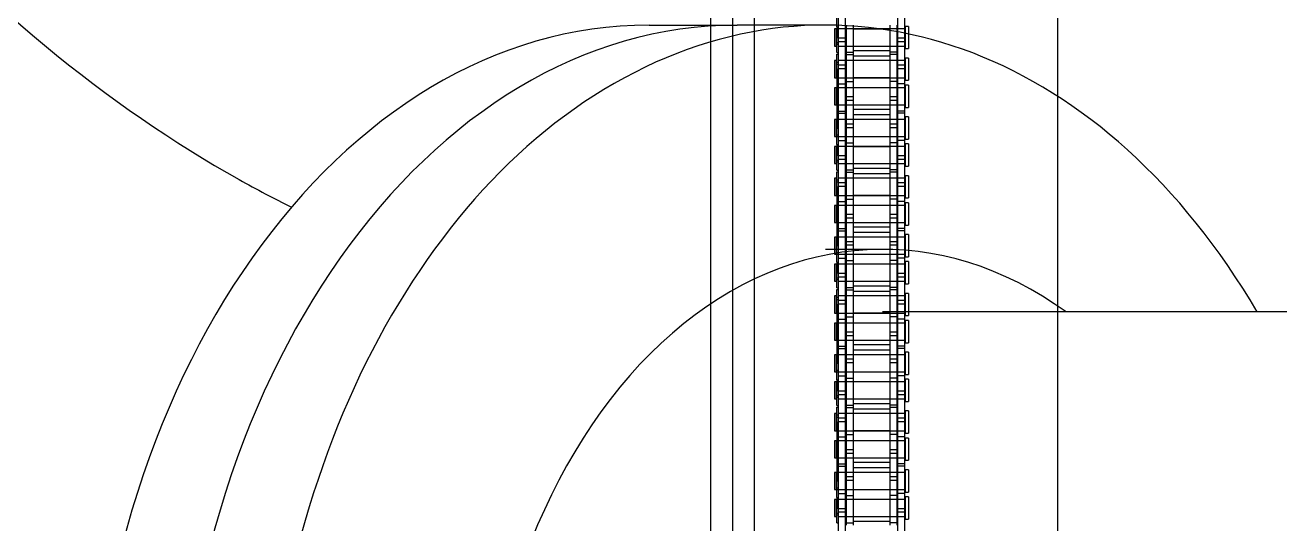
# Model space of a CAD drawing. Header units: metres. Extents: x 0 to 63075, y 0 to 44550.
# Drawn here: x 13746.7 to 14017.7, y 27577.7 to 27685.4 of the extents above; entities that cross this region are included whole.
import ezdxf

# ---------------------------------------------------------------- set-up
doc = ezdxf.new("R2010")
doc.units = ezdxf.units.M
doc.header["$LTSCALE"] = 75
doc.linetypes.add('HIDDEN2', pattern=[4.7625, 3.175, -1.5875])
for name, color, linetype in [('SDM', 7, 'Continuous'), ('SL1', 8, 'Continuous'), ('SL4', 4, 'Continuous'), ('ST1', 7, 'HIDDEN2')]:
    doc.layers.add(name, color=color, linetype=linetype)

# ---------------------------------------------------------------- blocks, each defined once
blk = doc.blocks.new('A$C52ce5e24')
at = {"layer": 'SL1'}
for p, q in [((5621.95, 6133.86), (5640.98, 6133.86)), ((5660.02, 6133.86), (5640.98, 6133.86)), ((5672.38, 6085.45), (5660.02, 6085.45)), ((6234.22, 6071.95), (5672.38, 6071.95))]:
    blk.add_line(p, q, dxfattribs=at)
for centre, major_axis, start_param, end_param in [((5660.02, 5962.41), (0, 171.45), 5.405442, 7.853982), ((5621.95, 5962.41), (0, -171.45), 3.141593, 6.283185), ((5640.98, 5962.41), (0, 171.45), 0, 1.570796), ((5640.98, 5962.41), (0, -171.45), 3.141593, 6.283185), ((5672.38, 5962.41), (0, 123.04), 5.810341, 7.853982)]:
    blk.add_ellipse(centre, major_axis=major_axis, ratio=0.707107, start_param=start_param, end_param=end_param, dxfattribs=at)
for points, knots in [([(5100.36, 6545.5), (5101.82, 6481.37), (5109.69, 6417.48), (5123.83, 6355.93), (5139.58, 6287.37), (5163.11, 6221.73), (5193.92, 6161.75), (5224.73, 6101.77), (5262.84, 6047.44), (5307.5, 6001.56), (5352.15, 5955.68), (5403.45, 5918.25), (5459.51, 5892.49), (5479.13, 5883.48), (5499.31, 5875.89), (5519.9, 5869.86)], [4.744504, 4.744504, 4.744504, 4.744504, 5.026548, 5.026548, 5.026548, 5.340708, 5.340708, 5.340708, 5.654867, 5.654867, 5.654867, 5.969026, 5.969026, 5.969026, 6.078965, 6.078965, 6.078965, 6.078965]), ([(5319.51, 6545.5), (5320.83, 6500.55), (5326.25, 6455.91), (5335.48, 6413.32), (5346.19, 6363.93), (5362.03, 6317.33), (5381.8, 6275.95), (5401.54, 6234.63), (5425.18, 6198.54), (5450.8, 6169.21), (5477.02, 6139.2), (5505.23, 6116.3), (5533.39, 6100.52), (5537.17, 6098.41), (5540.94, 6096.42), (5544.71, 6094.55)], [4.753943, 4.753943, 4.753943, 4.753943, 5.009809, 5.009809, 5.009809, 5.306543, 5.306543, 5.306543, 5.602775, 5.602775, 5.602775, 5.905891, 5.905891, 5.905891, 5.946475, 5.946475, 5.946475, 5.946475])]:
    blk.add_open_spline(points, degree=3, knots=knots, dxfattribs=at)
blk = doc.blocks.new('A$Cb6dca9d5')
at = {"layer": 'SL4'}
for p, q in [((48.23, 1004.76), (48.23, 54.76)), ((57.76, 215), (57.76, 1004.76)), ((123.23, 215.01), (123.23, 1004.76))]:
    blk.add_line(p, q, dxfattribs=at)
at = {"layer": 'ST1'}
for p, q in [((53, 1004.76), (53, 4.76)), ((57.76, 215), (57.76, 1004.76)), ((75.84, 951.95), (75.84, 942.86)), ((77.36, 951.95), (77.36, 942.86)), ((88.64, 951.95), (88.64, 942.86)), ((90.16, 951.95), (90.16, 942.86)), ((75.51, 945.22), (75.51, 948.78)), ((75, 944.77), (75, 941.08)), ((75.47, 944.77), (75, 944.77)), ((75.47, 941.08), (75.47, 944.77)), ((75.84, 944.4), (75.47, 944.4)), ((75.51, 945.22), (75.51, 942.93)), ((75.51, 945.22), (75.84, 945.22)), ((75.51, 944.55), (75.84, 944.55)), ((77.36, 944.77), (75.84, 944.77)), ((90.34, 944.77), (75.84, 944.77)), ((77.52, 945.6), (77.52, 939.25)), ((79.03, 944.77), (77.52, 944.77)), ((79.03, 944.82), (86.96, 944.82)), ((86.96, 944.77), (79.03, 944.77)), ((79.03, 945.6), (79.03, 939.25)), ((86.96, 945.6), (86.96, 939.25)), ((88.49, 944.77), (86.96, 944.77)), ((88.49, 945.6), (88.49, 939.25)), ((90.16, 944.77), (88.64, 944.77)), ((90.34, 940.53), (90.34, 945.33)), ((91, 945.33), (90.34, 945.33)), ((91, 945.33), (91, 940.53)), ((75, 941.08), (75.47, 941.08)), ((75.47, 941.45), (75.84, 941.45)), ((75.51, 942.93), (75.84, 942.93)), ((75.51, 939.7), (75.51, 942.93)), ((75.51, 941.82), (75.84, 941.82)), ((75.84, 942.86), (75.84, 942)), ((75.84, 942.86), (77.36, 942.86)), ((75.84, 942), (75.84, 932.9)), ((77.36, 942), (75.84, 942)), ((75.84, 941.08), (77.36, 941.08)), ((75.84, 941.08), (90.34, 941.08)), ((77.36, 942.86), (77.36, 942)), ((77.36, 942), (77.36, 932.9)), ((77.52, 941.08), (79.03, 941.08)), ((79.03, 941.08), (86.96, 941.08)), ((86.96, 941.08), (88.49, 941.08)), ((88.64, 942.86), (88.64, 942)), ((88.64, 942.86), (90.16, 942.86)), ((88.64, 942), (88.64, 932.9)), ((90.16, 942), (88.64, 942)), ((88.64, 941.08), (90.16, 941.08)), ((90.16, 942.86), (90.16, 942)), ((90.16, 942), (90.16, 932.9)), ((90.34, 940.53), (91, 940.53)), ((75, 937.92), (75, 934.23)), ((75.47, 937.92), (75, 937.92)), ((75.47, 934.23), (75.47, 937.92)), ((75.51, 939.7), (75.84, 939.7)), ((75.51, 939.31), (75.84, 939.31)), ((75.51, 936.08), (75.51, 939.31)), ((77.36, 937.92), (75.84, 937.92)), ((90.34, 937.92), (75.84, 937.92)), ((77.52, 939.75), (79.03, 939.75)), ((77.52, 939.25), (79.03, 939.25)), ((77.52, 939.25), (77.52, 930.16)), ((79.03, 937.92), (77.52, 937.92)), ((86.96, 940.04), (79.03, 940.04)), ((79.03, 938.97), (86.96, 938.97)), ((86.96, 937.92), (79.03, 937.92)), ((79.03, 939.25), (79.03, 930.16)), ((88.49, 939.75), (86.96, 939.75)), ((88.49, 939.25), (86.96, 939.25)), ((86.96, 939.25), (86.96, 930.16)), ((88.49, 937.92), (86.96, 937.92)), ((88.49, 939.25), (88.49, 930.16)), ((90.16, 937.92), (88.64, 937.92)), ((90.34, 933.68), (90.34, 938.48)), ((91, 938.48), (90.34, 938.48)), ((91, 938.48), (91, 933.68)), ((75.84, 937.55), (75.47, 937.55)), ((75.51, 937.18), (75.84, 937.18)), ((75.51, 936.08), (75.84, 936.08)), ((75.51, 936.08), (75.51, 923.38)), ((75.84, 937.01), (77.36, 937.01)), ((77.36, 936.15), (75.84, 936.15)), ((88.64, 937.01), (90.16, 937.01)), ((90.16, 936.15), (88.64, 936.15)), ((75, 934.23), (75.47, 934.23)), ((75.47, 934.6), (75.84, 934.6)), ((75.51, 934.46), (75.84, 934.46)), ((75.84, 933.78), (75.51, 933.78)), ((75.84, 934.23), (77.36, 934.23)), ((75.84, 934.23), (90.34, 934.23)), ((75.84, 932.9), (77.36, 932.9)), ((75.84, 932.9), (75.84, 926.55)), ((77.36, 932.9), (77.36, 926.55)), ((77.52, 934.23), (79.03, 934.23)), ((77.52, 933.4), (79.03, 933.4)), ((79.03, 934.23), (86.96, 934.23)), ((86.96, 934.19), (79.03, 934.19)), ((86.96, 934.23), (88.49, 934.23)), ((88.49, 933.4), (86.96, 933.4)), ((88.64, 934.23), (90.16, 934.23)), ((90.16, 932.9), (88.64, 932.9)), ((88.64, 932.9), (88.64, 926.55)), ((90.16, 932.9), (90.16, 926.55)), ((90.34, 933.68), (91, 933.68)), ((90.34, 927.83), (90.34, 932.63)), ((91, 932.63), (90.34, 932.63)), ((91, 932.63), (91, 927.83)), ((75, 932.07), (75, 928.38)), ((75.47, 932.07), (75, 932.07)), ((75.47, 928.38), (75.47, 932.07)), ((75.84, 931.7), (75.47, 931.7)), ((77.36, 932.07), (75.51, 932.07)), ((75.51, 930.23), (75.84, 930.23)), ((90.34, 932.07), (75.84, 932.07)), ((79.03, 932.07), (77.52, 932.07)), ((77.52, 930.16), (77.52, 929.3)), ((77.52, 930.16), (79.03, 930.16)), ((79.03, 932.12), (86.96, 932.12)), ((86.96, 932.07), (79.03, 932.07)), ((79.03, 930.16), (79.03, 929.3)), ((88.49, 932.07), (86.96, 932.07)), ((86.96, 930.16), (86.96, 929.3)), ((86.96, 930.16), (88.49, 930.16)), ((88.49, 930.16), (88.49, 929.3)), ((90.16, 932.07), (88.64, 932.07)), ((75, 928.38), (75.47, 928.38)), ((75.47, 928.75), (75.84, 928.75)), ((75.51, 928.61), (75.84, 928.61)), ((75.84, 928.38), (77.36, 928.38)), ((75.84, 928.38), (90.34, 928.38)), ((75.84, 927.05), (77.36, 927.05)), ((77.52, 929.3), (77.52, 920.2)), ((79.03, 929.3), (77.52, 929.3)), ((77.52, 928.38), (79.03, 928.38)), ((79.03, 928.38), (86.96, 928.38)), ((86.96, 927.34), (79.03, 927.34)), ((79.03, 929.3), (79.03, 920.2)), ((86.96, 929.3), (86.96, 920.2)), ((88.49, 929.3), (86.96, 929.3)), ((86.96, 928.38), (88.49, 928.38)), ((88.49, 929.3), (88.49, 920.2)), ((88.64, 928.38), (90.16, 928.38)), ((90.16, 927.05), (88.64, 927.05)), ((90.34, 927.83), (91, 927.83)), ((75, 925.22), (75, 921.53)), ((75.47, 925.22), (75, 925.22)), ((75.47, 921.53), (75.47, 925.22)), ((75.84, 924.85), (75.47, 924.85)), ((75.51, 925), (75.84, 925)), ((75.84, 926.55), (77.36, 926.55)), ((75.84, 926.55), (75.84, 917.46)), ((77.36, 925.22), (75.84, 925.22)), ((90.34, 925.22), (75.84, 925.22)), ((77.36, 926.55), (77.36, 917.46)), ((79.03, 925.22), (77.52, 925.22)), ((77.52, 924.31), (79.03, 924.31)), ((79.03, 926.27), (86.96, 926.27)), ((86.96, 925.22), (79.03, 925.22)), ((88.49, 925.22), (86.96, 925.22)), ((86.96, 924.31), (88.49, 924.31)), ((90.16, 926.55), (88.64, 926.55)), ((88.64, 926.55), (88.64, 917.46)), ((90.16, 925.22), (88.64, 925.22)), ((90.16, 926.55), (90.16, 917.46)), ((90.34, 920.98), (90.34, 925.78)), ((91, 925.78), (90.34, 925.78)), ((91, 925.78), (91, 920.98)), ((75, 921.53), (75.47, 921.53)), ((75.47, 921.9), (75.84, 921.9)), ((75.51, 923.38), (75.84, 923.38)), ((75.51, 919.82), (75.51, 923.38)), ((75.51, 921.53), (77.36, 921.53)), ((75.84, 921.53), (90.34, 921.53)), ((79.03, 923.45), (77.52, 923.45)), ((77.52, 921.53), (79.03, 921.53)), ((79.03, 921.53), (86.96, 921.53)), ((86.96, 921.49), (79.03, 921.49)), ((88.49, 923.45), (86.96, 923.45)), ((86.96, 921.53), (88.49, 921.53)), ((88.64, 921.53), (90.16, 921.53)), ((75, 919.37), (75, 915.68)), ((75.47, 919.37), (75, 919.37)), ((75.47, 915.68), (75.47, 919.37)), ((75.84, 919), (75.47, 919)), ((75.51, 919.82), (75.51, 917.53)), ((75.51, 919.82), (75.84, 919.82)), ((75.51, 919.15), (75.84, 919.15)), ((75.84, 920.7), (77.36, 920.7)), ((77.36, 919.37), (75.84, 919.37)), ((90.34, 919.37), (75.84, 919.37)), ((77.52, 920.2), (79.03, 920.2)), ((77.52, 920.2), (77.52, 913.85)), ((79.03, 919.37), (77.52, 919.37)), ((79.03, 919.42), (86.96, 919.42)), ((86.96, 919.37), (79.03, 919.37)), ((79.03, 920.2), (79.03, 913.85)), ((88.49, 920.2), (86.96, 920.2)), ((86.96, 920.2), (86.96, 913.85)), ((88.49, 919.37), (86.96, 919.37)), ((88.49, 920.2), (88.49, 913.85)), ((90.16, 920.7), (88.64, 920.7)), ((90.16, 919.37), (88.64, 919.37)), ((90.34, 920.98), (91, 920.98)), ((90.34, 915.13), (90.34, 919.93)), ((91, 919.93), (90.34, 919.93)), ((91, 919.93), (91, 915.13)), ((75.47, 916.05), (75.84, 916.05)), ((75.51, 917.53), (75.84, 917.53)), ((75.51, 914.3), (75.51, 917.53)), ((75.51, 916.42), (75.84, 916.42)), ((75.84, 917.46), (75.84, 916.6)), ((75.84, 917.46), (77.36, 917.46)), ((75.84, 916.6), (75.84, 907.5)), ((77.36, 916.6), (75.84, 916.6)), ((77.36, 917.46), (77.36, 916.6)), ((77.36, 916.6), (77.36, 907.5)), ((88.64, 917.46), (88.64, 916.6)), ((88.64, 917.46), (90.16, 917.46)), ((88.64, 916.6), (88.64, 907.5)), ((90.16, 916.6), (88.64, 916.6)), ((90.16, 917.46), (90.16, 916.6)), ((90.16, 916.6), (90.16, 907.5)), ((75, 915.68), (75.47, 915.68)), ((75.51, 914.3), (75.84, 914.3)), ((75.51, 913.91), (75.84, 913.91)), ((75.51, 910.68), (75.51, 913.91)), ((75.84, 915.68), (77.36, 915.68)), ((75.84, 915.68), (90.34, 915.68)), ((77.52, 915.68), (79.03, 915.68)), ((77.52, 914.35), (79.03, 914.35)), ((77.52, 913.85), (79.03, 913.85)), ((77.52, 913.85), (77.52, 904.76)), ((79.03, 915.68), (86.96, 915.68)), ((86.96, 914.64), (79.03, 914.64)), ((79.03, 913.57), (86.96, 913.57)), ((79.03, 913.85), (79.03, 904.76)), ((86.96, 915.68), (88.49, 915.68)), ((88.49, 914.35), (86.96, 914.35)), ((88.49, 913.85), (86.96, 913.85)), ((86.96, 913.85), (86.96, 904.76)), ((88.49, 913.85), (88.49, 904.76)), ((88.64, 915.68), (90.16, 915.68)), ((90.34, 915.13), (91, 915.13)), ((75, 912.52), (75, 908.83)), ((75.47, 912.52), (75, 912.52)), ((75.47, 908.83), (75.47, 912.52)), ((75.84, 912.15), (75.47, 912.15)), ((75.51, 911.78), (75.84, 911.78)), ((75.51, 910.68), (75.84, 910.68)), ((75.51, 910.68), (75.51, 897.98)), ((77.36, 912.52), (75.84, 912.52)), ((90.34, 912.52), (75.84, 912.52)), ((75.84, 911.61), (77.36, 911.61)), ((77.36, 910.75), (75.84, 910.75)), ((79.03, 912.52), (77.52, 912.52)), ((86.96, 912.52), (79.03, 912.52)), ((88.49, 912.52), (86.96, 912.52)), ((90.16, 912.52), (88.64, 912.52)), ((88.64, 911.61), (90.16, 911.61)), ((90.16, 910.75), (88.64, 910.75)), ((90.34, 908.28), (90.34, 913.08)), ((91, 913.08), (90.34, 913.08)), ((91, 913.08), (91, 908.28)), ((75, 908.83), (75.47, 908.83)), ((75.47, 909.2), (75.84, 909.2)), ((75.51, 909.06), (75.84, 909.06)), ((75.84, 908.38), (75.51, 908.38)), ((75.84, 908.83), (77.36, 908.83)), ((75.84, 908.83), (90.34, 908.83)), ((77.52, 908.83), (79.03, 908.83)), ((77.52, 908), (79.03, 908)), ((79.03, 908.83), (86.96, 908.83)), ((86.96, 908.79), (79.03, 908.79)), ((86.96, 908.83), (88.49, 908.83)), ((88.49, 908), (86.96, 908)), ((88.64, 908.83), (90.16, 908.83)), ((90.34, 908.28), (91, 908.28)), ((75, 906.67), (75, 902.98)), ((75.47, 906.67), (75, 906.67)), ((75.47, 902.98), (75.47, 906.67)), ((75.84, 906.3), (75.47, 906.3)), ((77.36, 906.67), (75.51, 906.67)), ((75.84, 907.5), (77.36, 907.5)), ((75.84, 907.5), (75.84, 901.15)), ((90.34, 906.67), (75.84, 906.67)), ((77.36, 907.5), (77.36, 901.15)), ((79.03, 906.67), (77.52, 906.67)), ((79.03, 906.72), (86.96, 906.72)), ((86.96, 906.67), (79.03, 906.67)), ((88.49, 906.67), (86.96, 906.67)), ((90.16, 907.5), (88.64, 907.5)), ((88.64, 907.5), (88.64, 901.15)), ((90.16, 906.67), (88.64, 906.67)), ((90.16, 907.5), (90.16, 901.15)), ((90.34, 902.43), (90.34, 907.23)), ((91, 907.23), (90.34, 907.23)), ((91, 907.23), (91, 902.43)), ((75, 902.98), (75.47, 902.98)), ((75.47, 903.35), (75.84, 903.35)), ((75.51, 904.83), (75.84, 904.83)), ((75.51, 903.21), (75.84, 903.21)), ((75.84, 902.98), (77.36, 902.98)), ((75.84, 902.98), (90.34, 902.98)), ((77.52, 904.76), (77.52, 903.9)), ((77.52, 904.76), (79.03, 904.76)), ((77.52, 903.9), (77.52, 894.8)), ((79.03, 903.9), (77.52, 903.9)), ((77.52, 902.98), (79.03, 902.98)), ((79.03, 902.98), (86.96, 902.98)), ((79.03, 904.76), (79.03, 903.9)), ((79.03, 903.9), (79.03, 894.8)), ((86.96, 904.76), (86.96, 903.9)), ((86.96, 904.76), (88.49, 904.76)), ((86.96, 903.9), (86.96, 894.8)), ((88.49, 903.9), (86.96, 903.9)), ((86.96, 902.98), (88.49, 902.98)), ((88.49, 904.76), (88.49, 903.9)), ((88.49, 903.9), (88.49, 894.8)), ((88.64, 902.98), (90.16, 902.98)), ((75, 899.82), (75, 896.13)), ((75.47, 899.82), (75, 899.82)), ((75.47, 896.13), (75.47, 899.82)), ((75.84, 901.65), (77.36, 901.65)), ((75.84, 901.15), (77.36, 901.15)), ((75.84, 901.15), (75.84, 892.06)), ((77.36, 899.82), (75.84, 899.82)), ((90.34, 899.82), (75.84, 899.82)), ((77.36, 901.15), (77.36, 892.06)), ((79.03, 899.82), (77.52, 899.82)), ((86.96, 901.94), (79.03, 901.94)), ((79.03, 900.87), (86.96, 900.87)), ((86.96, 899.82), (79.03, 899.82)), ((88.49, 899.82), (86.96, 899.82)), ((90.16, 901.65), (88.64, 901.65)), ((90.16, 901.15), (88.64, 901.15)), ((88.64, 901.15), (88.64, 892.06)), ((90.16, 899.82), (88.64, 899.82)), ((90.16, 901.15), (90.16, 892.06)), ((90.34, 902.43), (91, 902.43)), ((90.34, 895.58), (90.34, 900.38)), ((91, 900.38), (90.34, 900.38)), ((91, 900.38), (91, 895.58)), ((75.84, 899.45), (75.47, 899.45)), ((75.51, 899.6), (75.84, 899.6)), ((75.51, 897.98), (75.84, 897.98)), ((75.51, 894.42), (75.51, 897.98)), ((77.52, 898.91), (79.03, 898.91)), ((79.03, 898.05), (77.52, 898.05)), ((86.96, 898.91), (88.49, 898.91)), ((88.49, 898.05), (86.96, 898.05)), ((75, 896.13), (75.47, 896.13)), ((75.47, 896.5), (75.84, 896.5)), ((75.51, 896.13), (77.36, 896.13)), ((75.51, 894.42), (75.51, 892.13)), ((75.51, 894.42), (75.84, 894.42)), ((75.84, 896.13), (90.34, 896.13)), ((75.84, 895.3), (77.36, 895.3)), ((77.52, 896.13), (79.03, 896.13)), ((77.52, 894.8), (79.03, 894.8)), ((77.52, 894.8), (77.52, 888.45)), ((79.03, 896.13), (86.96, 896.13)), ((86.96, 896.09), (79.03, 896.09)), ((79.03, 894.8), (79.03, 888.45)), ((86.96, 896.13), (88.49, 896.13)), ((88.49, 894.8), (86.96, 894.8)), ((86.96, 894.8), (86.96, 888.45)), ((88.49, 894.8), (88.49, 888.45)), ((88.64, 896.13), (90.16, 896.13)), ((90.16, 895.3), (88.64, 895.3)), ((90.34, 895.58), (91, 895.58)), ((90.34, 889.73), (90.34, 894.53)), ((91, 894.53), (90.34, 894.53)), ((91, 894.53), (91, 889.73)), ((75, 893.97), (75, 890.28)), ((75.47, 893.97), (75, 893.97)), ((75.47, 890.28), (75.47, 893.97)), ((75.84, 893.6), (75.47, 893.6)), ((75.51, 893.75), (75.84, 893.75)), ((75.51, 892.13), (75.84, 892.13)), ((75.51, 888.9), (75.51, 892.13)), ((77.36, 893.97), (75.84, 893.97)), ((90.34, 893.97), (75.84, 893.97)), ((75.84, 892.06), (75.84, 891.2)), ((75.84, 892.06), (77.36, 892.06)), ((77.36, 892.06), (77.36, 891.2)), ((79.03, 893.97), (77.52, 893.97)), ((79.03, 894.02), (86.96, 894.02)), ((86.96, 893.97), (79.03, 893.97)), ((88.49, 893.97), (86.96, 893.97)), ((90.16, 893.97), (88.64, 893.97)), ((88.64, 892.06), (88.64, 891.2)), ((88.64, 892.06), (90.16, 892.06)), ((90.16, 892.06), (90.16, 891.2)), ((75, 890.28), (75.47, 890.28)), ((75.47, 890.65), (75.84, 890.65)), ((75.51, 891.02), (75.84, 891.02)), ((75.84, 891.2), (75.84, 882.1)), ((77.36, 891.2), (75.84, 891.2)), ((75.84, 890.28), (77.36, 890.28)), ((75.84, 890.28), (90.34, 890.28)), ((77.36, 891.2), (77.36, 882.1)), ((77.52, 890.28), (79.03, 890.28)), ((77.52, 888.95), (79.03, 888.95)), ((79.03, 890.28), (86.96, 890.28)), ((86.96, 889.24), (79.03, 889.24)), ((86.96, 890.28), (88.49, 890.28)), ((88.49, 888.95), (86.96, 888.95)), ((88.64, 891.2), (88.64, 882.1)), ((90.16, 891.2), (88.64, 891.2)), ((88.64, 890.28), (90.16, 890.28)), ((90.16, 891.2), (90.16, 882.1)), ((90.34, 889.73), (91, 889.73)), ((75, 887.12), (75, 883.43)), ((75.47, 887.12), (75, 887.12)), ((75.47, 883.43), (75.47, 887.12)), ((75.84, 886.75), (75.47, 886.75)), ((75.51, 888.9), (75.84, 888.9)), ((75.51, 888.51), (75.84, 888.51)), ((75.51, 885.28), (75.51, 888.51)), ((75.51, 886.38), (75.84, 886.38)), ((77.36, 887.12), (75.84, 887.12)), ((90.34, 887.12), (75.84, 887.12)), ((75.84, 886.21), (77.36, 886.21)), ((77.52, 888.45), (79.03, 888.45)), ((77.52, 888.45), (77.52, 879.36)), ((79.03, 887.12), (77.52, 887.12)), ((79.03, 888.17), (86.96, 888.17)), ((86.96, 887.12), (79.03, 887.12)), ((79.03, 888.45), (79.03, 879.36)), ((88.49, 888.45), (86.96, 888.45)), ((86.96, 888.45), (86.96, 879.36)), ((88.49, 887.12), (86.96, 887.12)), ((88.49, 888.45), (88.49, 879.36)), ((90.16, 887.12), (88.64, 887.12)), ((88.64, 886.21), (90.16, 886.21)), ((90.34, 882.88), (90.34, 887.68)), ((91, 887.68), (90.34, 887.68)), ((91, 887.68), (91, 882.88)), ((75.47, 883.8), (75.84, 883.8)), ((75.51, 885.28), (75.84, 885.28)), ((75.51, 885.28), (75.51, 872.58)), ((75.51, 883.66), (75.84, 883.66)), ((77.36, 885.35), (75.84, 885.35)), ((90.16, 885.35), (88.64, 885.35)), ((75, 883.43), (75.47, 883.43)), ((75, 881.27), (75, 877.58)), ((75.47, 881.27), (75, 881.27)), ((75.47, 877.58), (75.47, 881.27)), ((75.84, 880.9), (75.47, 880.9)), ((75.84, 882.98), (75.51, 882.98)), ((77.36, 881.27), (75.51, 881.27)), ((75.84, 883.43), (77.36, 883.43)), ((75.84, 883.43), (90.34, 883.43)), ((75.84, 882.1), (77.36, 882.1)), ((75.84, 882.1), (75.84, 875.75)), ((90.34, 881.27), (75.84, 881.27)), ((77.36, 882.1), (77.36, 875.75)), ((77.52, 883.43), (79.03, 883.43)), ((77.52, 882.6), (79.03, 882.6)), ((79.03, 881.27), (77.52, 881.27)), ((79.03, 883.43), (86.96, 883.43)), ((86.96, 883.39), (79.03, 883.39)), ((79.03, 881.32), (86.96, 881.32)), ((86.96, 881.27), (79.03, 881.27)), ((86.96, 883.43), (88.49, 883.43)), ((88.49, 882.6), (86.96, 882.6)), ((88.49, 881.27), (86.96, 881.27)), ((88.64, 883.43), (90.16, 883.43)), ((90.16, 882.1), (88.64, 882.1)), ((88.64, 882.1), (88.64, 875.75)), ((90.16, 881.27), (88.64, 881.27)), ((90.16, 882.1), (90.16, 875.75)), ((90.34, 882.88), (91, 882.88)), ((90.34, 877.03), (90.34, 881.83)), ((91, 881.83), (90.34, 881.83)), ((91, 881.83), (91, 877.03)), ((75.51, 879.43), (75.84, 879.43)), ((77.52, 879.36), (77.52, 878.5)), ((77.52, 879.36), (79.03, 879.36)), ((77.52, 878.5), (77.52, 869.4)), ((79.03, 878.5), (77.52, 878.5)), ((79.03, 879.36), (79.03, 878.5)), ((79.03, 878.5), (79.03, 869.4)), ((86.96, 879.36), (86.96, 878.5)), ((86.96, 879.36), (88.49, 879.36)), ((86.96, 878.5), (86.96, 869.4)), ((88.49, 878.5), (86.96, 878.5)), ((88.49, 879.36), (88.49, 878.5)), ((88.49, 878.5), (88.49, 869.4)), ((75, 877.58), (75.47, 877.58)), ((75.47, 877.95), (75.84, 877.95)), ((75.51, 877.81), (75.84, 877.81)), ((75.84, 877.58), (77.36, 877.58)), ((75.84, 877.58), (90.34, 877.58)), ((75.84, 876.25), (77.36, 876.25)), ((75.84, 875.75), (77.36, 875.75)), ((75.84, 875.75), (75.84, 866.66)), ((77.36, 875.75), (77.36, 866.66)), ((77.52, 877.58), (79.03, 877.58)), ((79.03, 877.58), (86.96, 877.58)), ((86.96, 876.54), (79.03, 876.54)), ((79.03, 875.47), (86.96, 875.47)), ((86.96, 877.58), (88.49, 877.58)), ((88.64, 877.58), (90.16, 877.58)), ((90.16, 876.25), (88.64, 876.25)), ((90.16, 875.75), (88.64, 875.75)), ((88.64, 875.75), (88.64, 866.66)), ((90.16, 875.75), (90.16, 866.66)), ((90.34, 877.03), (91, 877.03)), ((75, 874.42), (75, 870.73)), ((75.47, 874.42), (75, 874.42)), ((75.47, 870.73), (75.47, 874.42)), ((75.84, 874.05), (75.47, 874.05)), ((75.51, 874.2), (75.84, 874.2)), ((77.36, 874.42), (75.84, 874.42)), ((90.34, 874.42), (75.84, 874.42)), ((79.03, 874.42), (77.52, 874.42)), ((77.52, 873.51), (79.03, 873.51)), ((86.96, 874.42), (79.03, 874.42)), ((88.49, 874.42), (86.96, 874.42)), ((86.96, 873.51), (88.49, 873.51)), ((90.16, 874.42), (88.64, 874.42)), ((90.34, 870.18), (90.34, 874.98)), ((91, 874.98), (90.34, 874.98)), ((91, 874.98), (91, 870.18)), ((75, 870.73), (75.47, 870.73)), ((75.47, 871.1), (75.84, 871.1)), ((75.51, 872.58), (75.84, 872.58)), ((75.51, 869.02), (75.51, 872.58)), ((75.51, 870.73), (77.36, 870.73)), ((75.84, 870.73), (90.34, 870.73)), ((79.03, 872.65), (77.52, 872.65)), ((77.52, 870.73), (79.03, 870.73)), ((79.03, 870.73), (86.96, 870.73)), ((86.96, 870.69), (79.03, 870.69)), ((88.49, 872.65), (86.96, 872.65)), ((86.96, 870.73), (88.49, 870.73)), ((88.64, 870.73), (90.16, 870.73)), ((90.34, 870.18), (91, 870.18)), ((75, 868.57), (75, 864.88)), ((75.47, 868.57), (75, 868.57)), ((75.47, 864.88), (75.47, 868.57)), ((75.84, 868.2), (75.47, 868.2)), ((75.51, 869.02), (75.51, 866.73)), ((75.51, 869.02), (75.84, 869.02)), ((75.51, 868.35), (75.84, 868.35)), ((75.84, 869.9), (77.36, 869.9)), ((77.36, 868.57), (75.84, 868.57)), ((90.34, 868.57), (75.84, 868.57)), ((77.52, 869.4), (79.03, 869.4)), ((77.52, 869.4), (77.52, 863.05)), ((79.03, 868.57), (77.52, 868.57)), ((79.03, 868.62), (86.96, 868.62)), ((86.96, 868.57), (79.03, 868.57)), ((79.03, 869.4), (79.03, 863.05)), ((88.49, 869.4), (86.96, 869.4)), ((86.96, 869.4), (86.96, 863.05)), ((88.49, 868.57), (86.96, 868.57)), ((88.49, 869.4), (88.49, 863.05)), ((90.16, 869.9), (88.64, 869.9)), ((90.16, 868.57), (88.64, 868.57)), ((90.34, 864.33), (90.34, 869.13)), ((91, 869.13), (90.34, 869.13)), ((91, 869.13), (91, 864.33)), ((75, 864.88), (75.47, 864.88)), ((75.47, 865.25), (75.84, 865.25)), ((75.51, 866.73), (75.84, 866.73)), ((75.51, 863.5), (75.51, 866.73)), ((75.51, 865.62), (75.84, 865.62)), ((75.84, 866.66), (75.84, 865.8)), ((75.84, 866.66), (77.36, 866.66)), ((75.84, 865.8), (75.84, 856.7)), ((77.36, 865.8), (75.84, 865.8)), ((75.84, 864.88), (77.36, 864.88)), ((75.84, 864.88), (90.34, 864.88)), ((77.36, 866.66), (77.36, 865.8)), ((77.36, 865.8), (77.36, 856.7)), ((77.52, 864.88), (79.03, 864.88)), ((79.03, 864.88), (86.96, 864.88)), ((86.96, 864.88), (88.49, 864.88)), ((88.64, 866.66), (88.64, 865.8)), ((88.64, 866.66), (90.16, 866.66)), ((88.64, 865.8), (88.64, 856.7)), ((90.16, 865.8), (88.64, 865.8)), ((88.64, 864.88), (90.16, 864.88)), ((90.16, 866.66), (90.16, 865.8)), ((90.16, 865.8), (90.16, 856.7)), ((75.51, 863.5), (75.84, 863.5)), ((75.51, 863.11), (75.84, 863.11)), ((75.51, 859.88), (75.51, 863.11)), ((77.52, 863.55), (79.03, 863.55)), ((77.52, 863.05), (79.03, 863.05)), ((77.52, 863.05), (77.52, 853.96)), ((86.96, 863.84), (79.03, 863.84)), ((79.03, 862.77), (86.96, 862.77)), ((79.03, 863.05), (79.03, 853.96)), ((88.49, 863.55), (86.96, 863.55)), ((88.49, 863.05), (86.96, 863.05)), ((86.96, 863.05), (86.96, 853.96)), ((88.49, 863.05), (88.49, 853.96)), ((90.34, 864.33), (91, 864.33)), ((90.34, 857.48), (90.34, 862.28)), ((91, 862.28), (90.34, 862.28)), ((91, 862.28), (91, 857.48)), ((75, 861.72), (75, 858.03)), ((75.47, 861.72), (75, 861.72)), ((75.47, 858.03), (75.47, 861.72)), ((75.84, 861.35), (75.47, 861.35)), ((75.51, 860.98), (75.84, 860.98)), ((75.51, 859.88), (75.51, 847.18)), ((75.51, 859.88), (75.84, 859.88)), ((77.36, 861.72), (75.84, 861.72)), ((90.34, 861.72), (75.84, 861.72)), ((75.84, 860.81), (77.36, 860.81)), ((77.36, 859.95), (75.84, 859.95)), ((79.03, 861.72), (77.52, 861.72)), ((86.96, 861.72), (79.03, 861.72)), ((88.49, 861.72), (86.96, 861.72)), ((90.16, 861.72), (88.64, 861.72)), ((88.64, 860.81), (90.16, 860.81)), ((90.16, 859.95), (88.64, 859.95)), ((75, 858.03), (75.47, 858.03)), ((75.47, 858.4), (75.84, 858.4)), ((75.51, 858.26), (75.84, 858.26)), ((75.84, 857.58), (75.51, 857.58)), ((75.84, 858.03), (77.36, 858.03)), ((75.84, 858.03), (90.34, 858.03)), ((75.84, 856.7), (77.36, 856.7)), ((75.84, 856.7), (75.84, 850.35)), ((77.36, 856.7), (77.36, 850.35)), ((77.52, 858.03), (79.03, 858.03)), ((77.52, 857.2), (79.03, 857.2)), ((79.03, 858.03), (86.96, 858.03)), ((86.96, 857.99), (79.03, 857.99)), ((86.96, 858.03), (88.49, 858.03)), ((88.49, 857.2), (86.96, 857.2)), ((88.64, 858.03), (90.16, 858.03)), ((90.16, 856.7), (88.64, 856.7)), ((88.64, 856.7), (88.64, 850.35)), ((90.16, 856.7), (90.16, 850.35)), ((90.34, 857.48), (91, 857.48)), ((90.34, 851.63), (90.34, 856.43)), ((91, 856.43), (90.34, 856.43)), ((91, 856.43), (91, 851.63)), ((75, 855.87), (75, 852.18)), ((75.47, 855.87), (75, 855.87)), ((75.47, 852.18), (75.47, 855.87)), ((75.84, 855.5), (75.47, 855.5)), ((77.36, 855.87), (75.51, 855.87)), ((75.51, 854.03), (75.84, 854.03)), ((90.34, 855.87), (75.84, 855.87)), ((79.03, 855.87), (77.52, 855.87)), ((77.52, 853.96), (77.52, 853.1)), ((77.52, 853.96), (79.03, 853.96)), ((79.03, 855.92), (86.96, 855.92)), ((86.96, 855.87), (79.03, 855.87)), ((79.03, 853.96), (79.03, 853.1)), ((88.49, 855.87), (86.96, 855.87)), ((86.96, 853.96), (86.96, 853.1)), ((86.96, 853.96), (88.49, 853.96)), ((88.49, 853.96), (88.49, 853.1)), ((90.16, 855.87), (88.64, 855.87)), ((75, 852.18), (75.47, 852.18)), ((75.47, 852.55), (75.84, 852.55)), ((75.51, 852.41), (75.84, 852.41)), ((75.84, 852.18), (77.36, 852.18)), ((75.84, 852.18), (90.34, 852.18)), ((77.52, 853.1), (77.52, 844)), ((79.03, 853.1), (77.52, 853.1)), ((77.52, 852.18), (79.03, 852.18)), ((79.03, 852.18), (86.96, 852.18)), ((86.96, 851.14), (79.03, 851.14)), ((79.03, 853.1), (79.03, 844)), ((86.96, 853.1), (86.96, 844)), ((88.49, 853.1), (86.96, 853.1)), ((86.96, 852.18), (88.49, 852.18)), ((88.49, 853.1), (88.49, 844)), ((88.64, 852.18), (90.16, 852.18)), ((90.34, 851.63), (91, 851.63)), ((75, 849.02), (75, 845.33)), ((75.47, 849.02), (75, 849.02)), ((75.47, 845.33), (75.47, 849.02)), ((75.84, 848.65), (75.47, 848.65)), ((75.51, 848.8), (75.84, 848.8)), ((75.84, 850.85), (77.36, 850.85)), ((75.84, 850.35), (77.36, 850.35)), ((75.84, 850.35), (75.84, 841.26)), ((77.36, 849.02), (75.84, 849.02)), ((90.34, 849.02), (75.84, 849.02)), ((77.36, 850.35), (77.36, 841.26)), ((79.03, 849.02), (77.52, 849.02)), ((79.03, 850.07), (86.96, 850.07)), ((86.96, 849.02), (79.03, 849.02)), ((88.49, 849.02), (86.96, 849.02)), ((90.16, 850.85), (88.64, 850.85)), ((90.16, 850.35), (88.64, 850.35)), ((88.64, 850.35), (88.64, 841.26)), ((90.16, 849.02), (88.64, 849.02)), ((90.16, 850.35), (90.16, 841.26)), ((90.34, 844.78), (90.34, 849.58)), ((91, 849.58), (90.34, 849.58)), ((91, 849.58), (91, 844.78)), ((75.47, 845.7), (75.84, 845.7)), ((75.51, 847.18), (75.84, 847.18)), ((75.51, 843.62), (75.51, 847.18)), ((77.52, 848.11), (79.03, 848.11)), ((79.03, 847.25), (77.52, 847.25)), ((86.96, 848.11), (88.49, 848.11)), ((88.49, 847.25), (86.96, 847.25)), ((75, 845.33), (75.47, 845.33)), ((75, 843.17), (75, 839.48)), ((75.47, 843.17), (75, 843.17)), ((75.47, 839.48), (75.47, 843.17)), ((75.51, 845.33), (77.36, 845.33)), ((75.51, 843.62), (75.51, 841.33)), ((75.51, 843.62), (75.84, 843.62)), ((75.51, 842.95), (75.84, 842.95)), ((75.84, 845.33), (90.34, 845.33)), ((75.84, 844.5), (77.36, 844.5)), ((77.36, 843.17), (75.84, 843.17)), ((90.34, 843.17), (75.84, 843.17)), ((77.52, 845.33), (79.03, 845.33)), ((77.52, 844), (79.03, 844)), ((77.52, 844), (77.52, 837.65)), ((79.03, 843.17), (77.52, 843.17)), ((79.03, 845.33), (86.96, 845.33)), ((86.96, 845.29), (79.03, 845.29)), ((79.03, 843.22), (86.96, 843.22)), ((86.96, 843.17), (79.03, 843.17)), ((79.03, 844), (79.03, 837.65)), ((86.96, 845.33), (88.49, 845.33)), ((88.49, 844), (86.96, 844)), ((86.96, 844), (86.96, 837.65)), ((88.49, 843.17), (86.96, 843.17)), ((88.49, 844), (88.49, 837.65)), ((88.64, 845.33), (90.16, 845.33)), ((90.16, 844.5), (88.64, 844.5)), ((90.16, 843.17), (88.64, 843.17)), ((90.34, 844.78), (91, 844.78)), ((90.34, 838.93), (90.34, 843.73)), ((91, 843.73), (90.34, 843.73)), ((91, 843.73), (91, 838.93)), ((75.84, 842.8), (75.47, 842.8)), ((75.51, 841.33), (75.84, 841.33)), ((75.51, 838.1), (75.51, 841.33)), ((75.51, 840.22), (75.84, 840.22)), ((75.84, 841.26), (75.84, 840.4)), ((75.84, 841.26), (77.36, 841.26)), ((75.84, 840.4), (75.84, 831.3)), ((77.36, 840.4), (75.84, 840.4)), ((77.36, 841.26), (77.36, 840.4)), ((77.36, 840.4), (77.36, 831.3)), ((88.64, 841.26), (88.64, 840.4)), ((88.64, 841.26), (90.16, 841.26)), ((88.64, 840.4), (88.64, 831.3)), ((90.16, 840.4), (88.64, 840.4)), ((90.16, 841.26), (90.16, 840.4)), ((90.16, 840.4), (90.16, 831.3)), ((75, 839.48), (75.47, 839.48)), ((75.47, 839.85), (75.84, 839.85)), ((75.51, 838.1), (75.84, 838.1)), ((75.84, 839.48), (77.36, 839.48)), ((75.84, 839.48), (90.34, 839.48)), ((77.52, 839.48), (79.03, 839.48)), ((77.52, 838.15), (79.03, 838.15)), ((79.03, 839.48), (86.96, 839.48)), ((86.96, 838.44), (79.03, 838.44)), ((86.96, 839.48), (88.49, 839.48)), ((88.49, 838.15), (86.96, 838.15)), ((88.64, 839.48), (90.16, 839.48)), ((90.34, 838.93), (91, 838.93))]:
    blk.add_line(p, q, dxfattribs=at)

msp = doc.modelspace()

# ---------------------------------------------------------------- block references
at = {"layer": 'SDM'}
for name, p in [('A$C52ce5e24', (8259.51, 21551.5)), ('A$Cb6dca9d5', (13846.47, 26739.77))]:
    msp.add_blockref(name, p, dxfattribs=at)

doc.saveas('drawing.dxf')
